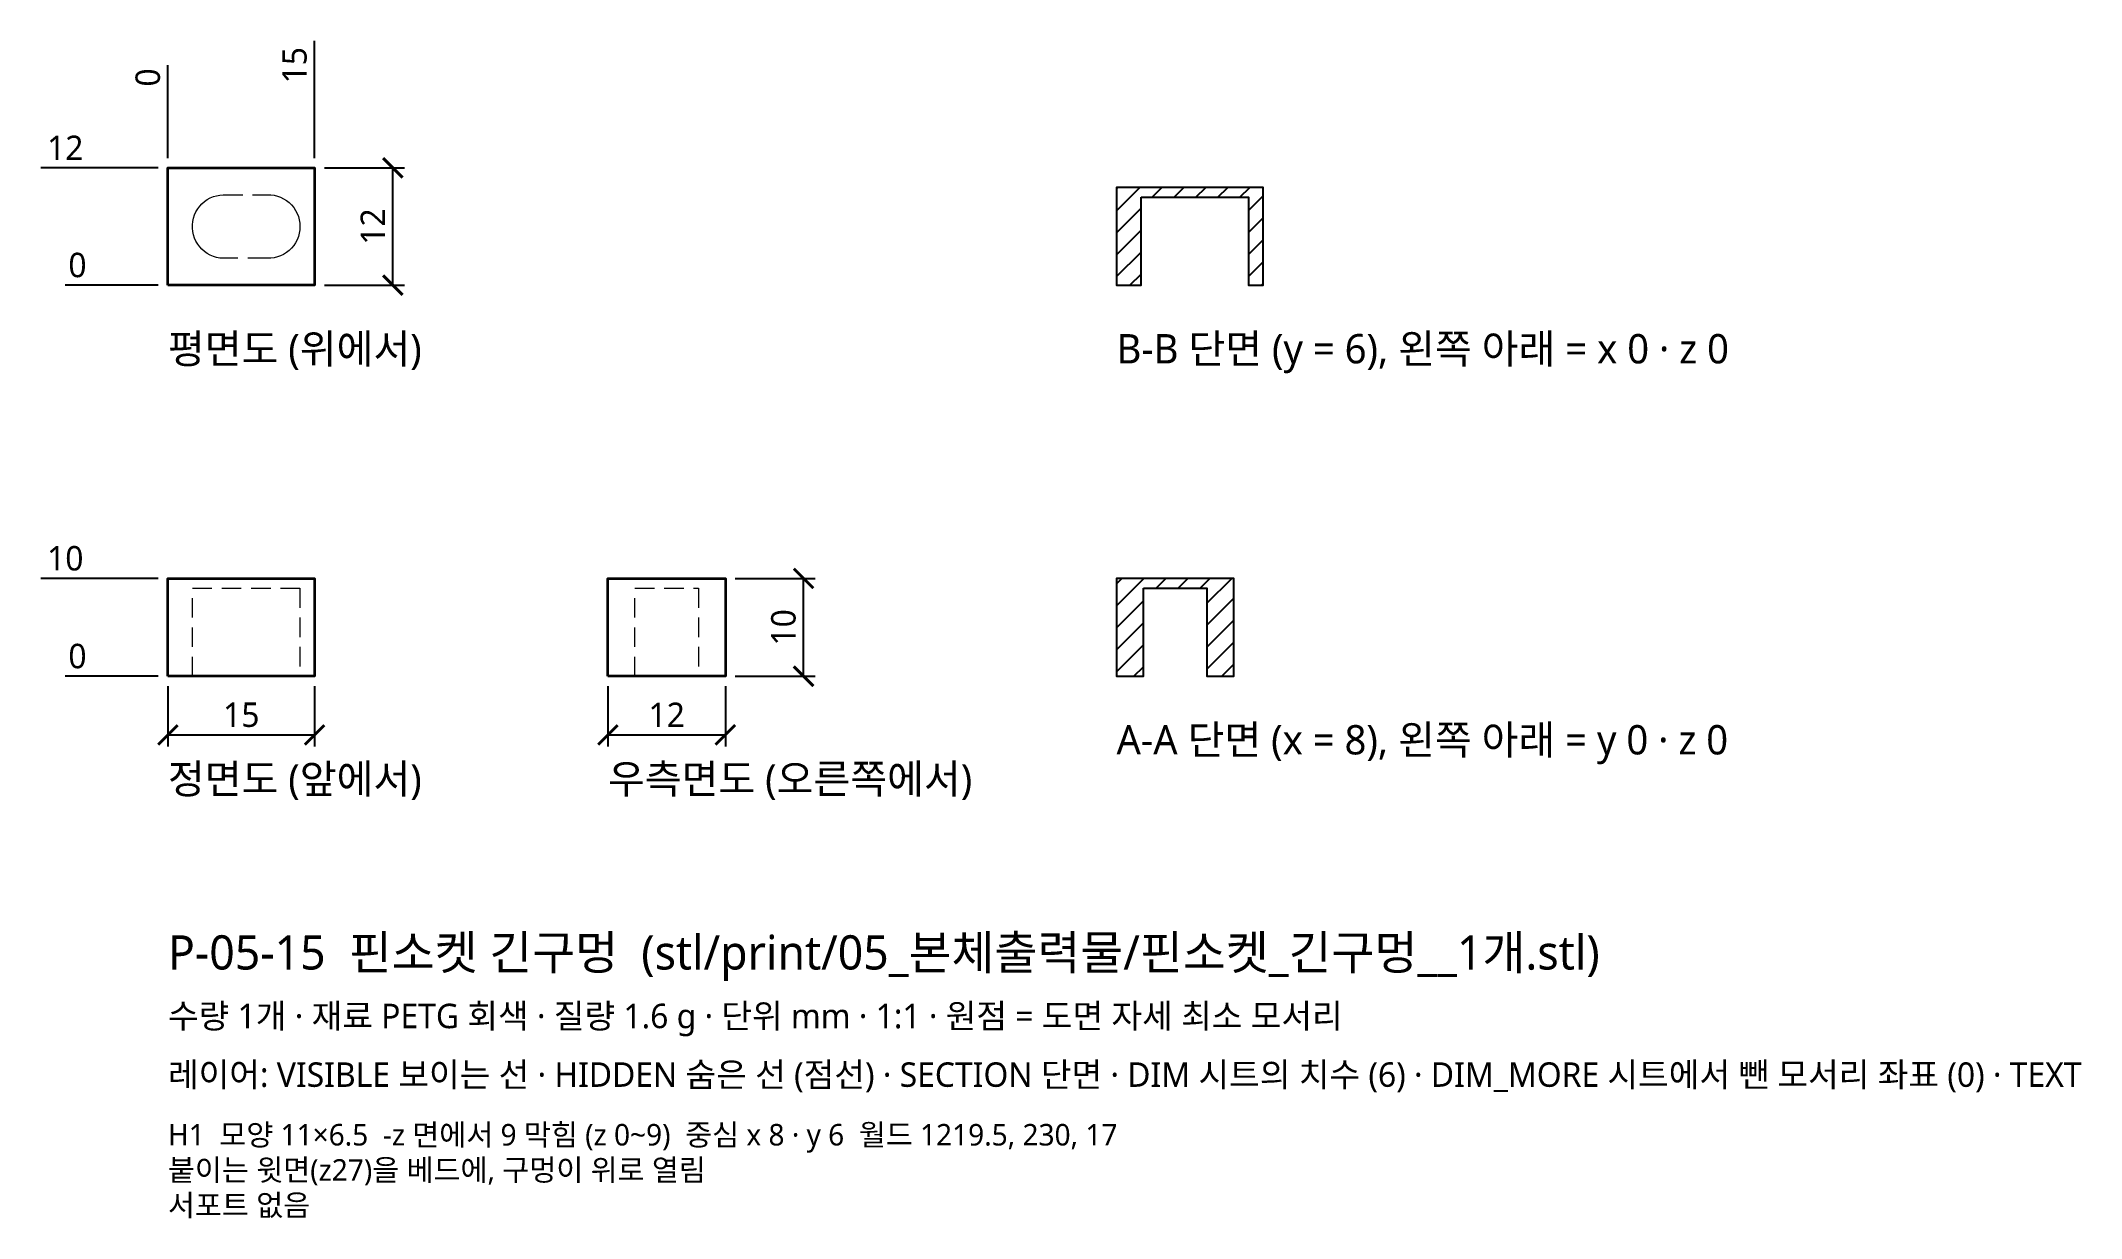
# Model space of a CAD drawing. Header units: millimetres. Extents: x -13 to 196, y -55 to 65.
import ezdxf

# ---------------------------------------------------------------- set-up
doc = ezdxf.new("R2010")
doc.units = ezdxf.units.MM
doc.linetypes.add('HIDDEN', pattern=[3, 2, -1])
for name, color, linetype, lineweight in [('DIM', 4, 'CONTINUOUS', 13), ('HIDDEN', 8, 'HIDDEN', 18), ('SECTION', 5, 'CONTINUOUS', 25), ('TEXT', 7, 'CONTINUOUS', 18), ('VISIBLE', 7, 'CONTINUOUS', 35)]:
    doc.layers.add(name, color=color, linetype=linetype, lineweight=lineweight)
doc.styles.add('KR', font='malgun.ttf')
doc.dimstyles.new('TOCCATA', dxfattribs={"dimtxt": 2.5, "dimasz": 2, "dimexe": 1.2, "dimexo": 1, "dimgap": 0.8, "dimtad": 1, "dimdsep": 46, "dimtxsty": 'KR', "dimblk": 'ARCHTICK', "dimcen": 2.5, "dimazin": 3, "dimtfac": 0.5, "dimtmove": 2, "dimatfit": 3})

# ---------------------------------------------------------------- blocks, each defined once
blk = doc.blocks.new('_ARCHTICK')
at = {"color": 0, "linetype": 'BYBLOCK', "const_width": 0.15}
blk.add_lwpolyline([(-0.5, -0.5), (0.5, 0.5)], dxfattribs=at)

msp = doc.modelspace()

# ---------------------------------------------------------------- hatches: boundary and pattern name
at = {"layer": 'SECTION'}
h = msp.add_hatch(dxfattribs=at)
h.set_pattern_fill('ANSI31', scale=0.5)
h.paths.add_polyline_path([(99.505, 49), (110.5, 49), (110.5, 40), (112, 40), (112, 50), (97, 50), (97, 40), (99.505, 40)])
h = msp.add_hatch(dxfattribs=at)
h.set_pattern_fill('ANSI31', scale=0.5)
h.paths.add_polyline_path([(99.751, 9), (106.249, 9), (106.249, 0), (109, 0), (109, 10), (97, 10), (97, 0), (99.751, 0)])

# ---------------------------------------------------------------- linework, layer by layer
at = {"layer": 'HIDDEN'}
for points in [[(2.505, 45.827), (2.505, 46.173), (2.541, 46.517), (2.615, 46.855), (2.723, 47.184), (2.866, 47.499), (3.042, 47.797), (3.248, 48.074), (3.483, 48.328), (3.743, 48.556), (4.026, 48.755), (4.329, 48.923), (4.647, 49.057), (4.979, 49.157), (5.319, 49.221), (5.663, 49.249), (10.163, 49.249), (10.509, 49.24), (10.852, 49.194), (11.188, 49.112), (11.514, 48.994), (11.825, 48.843), (12.118, 48.659), (12.39, 48.446), (12.638, 48.205), (12.859, 47.938), (13.05, 47.65), (13.21, 47.343), (13.336, 47.021), (13.427, 46.687), (13.482, 46.345), (13.5, 46), (13.482, 45.655), (13.427, 45.313), (13.336, 44.979), (13.21, 44.657), (13.05, 44.35), (12.859, 44.062), (12.638, 43.795), (12.39, 43.554), (12.118, 43.341), (11.825, 43.157), (11.514, 43.006), (11.188, 42.888), (10.852, 42.806), (10.509, 42.76), (10.163, 42.751), (5.663, 42.751), (5.319, 42.779), (4.979, 42.843), (4.647, 42.943), (4.329, 43.077), (4.026, 43.245), (3.743, 43.444), (3.483, 43.672), (3.248, 43.926), (3.042, 44.203), (2.866, 44.501), (2.723, 44.816), (2.615, 45.145), (2.541, 45.483), (2.505, 45.827)], [(2.505, 0), (2.505, 9), (13.5, 9), (13.5, 0)], [(47.751, 0), (47.751, 9), (54.249, 9), (54.249, 0)]]:
    msp.add_lwpolyline(points, dxfattribs=at)
at = {"layer": 'SECTION'}
for points in [[(99.505, 49), (110.5, 49), (110.5, 40), (112, 40), (112, 50), (97, 50), (97, 40), (99.505, 40)], [(99.751, 9), (106.249, 9), (106.249, 0), (109, 0), (109, 10), (97, 10), (97, 0), (99.751, 0)]]:
    msp.add_lwpolyline(points, close=True, dxfattribs=at)
at = {"layer": 'VISIBLE'}
for points in [[(0, 40), (0, 52), (15, 52), (15, 40), (0, 40)], [(0, 0), (0, 10), (15, 10), (15, 0), (0, 0)], [(45, 0), (45, 10), (57, 10), (57, 0), (45, 0)]]:
    msp.add_lwpolyline(points, dxfattribs=at)

# ---------------------------------------------------------------- texts
at = {"layer": 'TEXT', "style": 'KR'}
for s, height, p in [('평면도 (위에서)', 3, (0, 32)), ('B-B 단면 (y = 6), 왼쪽 아래 = x 0 · z 0', 3, (97, 32)), ('A-A 단면 (x = 8), 왼쪽 아래 = y 0 · z 0', 3, (97, -8)), ('정면도 (앞에서)', 3, (0, -12)), ('우측면도 (오른쪽에서)', 3, (45, -12)), ('P-05-15  핀소켓 긴구멍  (stl/print/05_본체출력물/핀소켓_긴구멍__1개.stl)', 3.5, (0, -30)), ('수량 1개 · 재료 PETG 회색 · 질량 1.6 g · 단위 mm · 1:1 · 원점 = 도면 자세 최소 모서리', 2.5, (0, -36)), ('레이어: VISIBLE 보이는 선 · HIDDEN 숨은 선 (점선) · SECTION 단면 · DIM 시트의 치수 (6) · DIM_MORE 시트에서 뺀 모서리 좌표 (0) · TEXT', 2.5, (0, -42)), ('H1  모양 11×6.5  -z 면에서 9 막힘 (z 0~9)  중심 x 8 · y 6  월드 1219.5, 230, 17', 2.2, (0, -48)), ('붙이는 윗면(z27)을 베드에, 구멍이 위로 열림', 2.2, (0, -51.6)), ('서포트 없음', 2.2, (0, -55.2))]:
    msp.add_text(s, height=height, dxfattribs=at).set_placement(p)

# ---------------------------------------------------------------- dimensions: what is measured, and where the dimension line sits
at = {"layer": 'DIM'}
for feature_location, offset, dtype, origin in [((15, 52), (0, 8), 1, (0, 40)), ((0, 52), (0, 8), 1, (0, 40)), ((0, 52), (-8, 0), 0, (0, 40)), ((0, 40), (-8, 0), 0, (0, 40)), ((0, 10), (-8, 0), 0, (0, 0)), ((0, 0), (-8, 0), 0, (0, 0))]:
    msp.add_ordinate_dim(feature_location=feature_location, offset=offset, dtype=dtype, origin=origin, dimstyle='TOCCATA', dxfattribs=at).render()
for base, p1, p2 in [((23, 40), (15, 40), (15, 52)), ((65, 0), (57, 0), (57, 10))]:
    msp.add_linear_dim(base=base, p1=p1, p2=p2, angle=90, dimstyle='TOCCATA', dxfattribs=at).render()
for base, p1, p2 in [((0, -6), (0, 0), (15, 0)), ((45, -6), (45, 0), (57, 0))]:
    msp.add_linear_dim(base=base, p1=p1, p2=p2, dimstyle='TOCCATA', dxfattribs=at).render()

doc.saveas('drawing.dxf')
